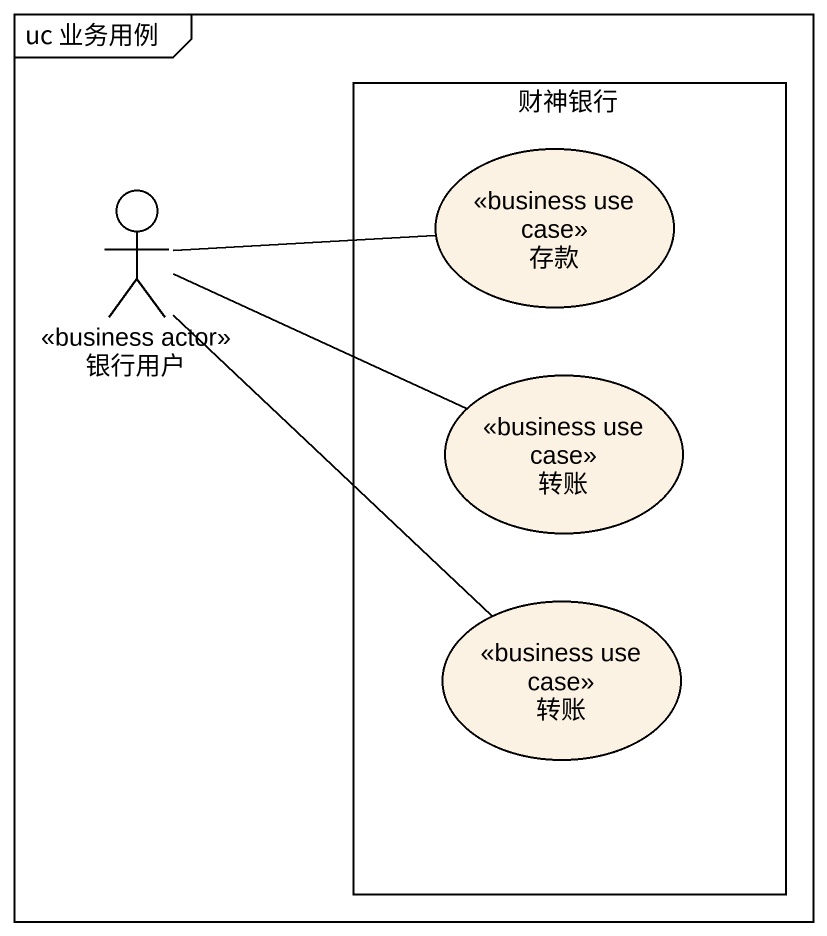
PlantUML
@startuml
mainframe uc 业务用例
rectangle 财神银行 {
  usecase 存款 <<business use case>>
  usecase 转账 <<business use case>>
  usecase "转账" as 转账_2 <<business use case>>
}
actor 银行用户 <<business actor>>
银行用户 -right- 存款
银行用户 -right- 转账
银行用户 -- 转账_2
@enduml
